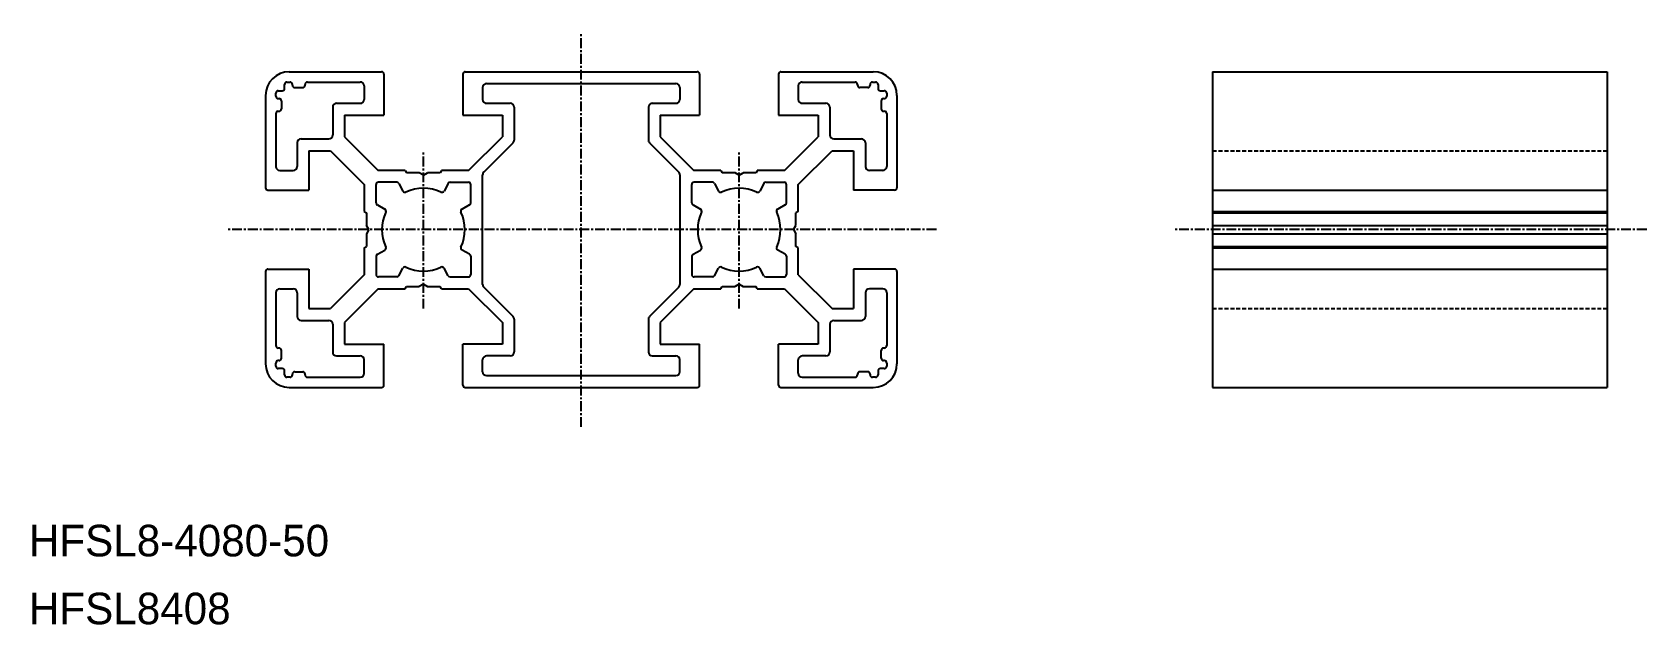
# Model space of a CAD drawing. Extents: x 0 to 205, y 0 to 75.
import ezdxf

# ---------------------------------------------------------------- set-up
doc = ezdxf.new("R2010")
doc.units = 0
doc.linetypes.add('CENTER', pattern=[2, 1.25, -0.25, 0.25, -0.25])
doc.linetypes.add('DASHED', pattern=[0.75, 0.5, -0.25])
doc.layers.get('0').update_dxf_attribs({"linetype": 'CONTINUOUS'})
doc.layers.add('CENTER', color=1, linetype='CENTER')

msp = doc.modelspace()

# ---------------------------------------------------------------- linework, layer by layer
at = {"color": 7, "linetype": 'CONTINUOUS'}
for p, q in [((33, 70), (44.7, 70)), ((45, 69.7), (45, 64.5)), ((55, 69.7), (55, 64.5)), ((55.3, 70), (84.7, 70)), ((85, 69.7), (85, 64.5)), ((95, 69.7), (95, 64.5)), ((95.3, 70), (107, 70)), ((150, 70), (200, 70)), ((150, 70), (150, 30)), ((200, 70), (200, 30)), ((31.6, 67.6), (32.1, 67.6)), ((32.4, 67.9), (32.4, 68.4)), ((32.7, 68.7), (33.1, 68.7)), ((33.4, 68.3), (33.4, 68.4)), ((33.7, 68), (34.7, 68)), ((35, 68.3), (35, 68.4)), ((35.3, 68.7), (42, 68.7)), ((42.5, 68.2), (42.5, 66.5)), ((57.5, 68), (57.5, 66.5)), ((58, 68.5), (82, 68.5)), ((82.5, 68), (82.5, 66.5)), ((97.5, 68.2), (97.5, 66.5)), ((98, 68.7), (104.7, 68.7)), ((105, 68.4), (105, 68.3)), ((106.3, 68), (105.3, 68)), ((106.6, 68.4), (106.6, 68.3)), ((106.9, 68.7), (107.3, 68.7)), ((107.6, 68.4), (107.6, 67.9)), ((107.9, 67.6), (108.4, 67.6)), ((30, 67), (30, 55.3)), ((31.3, 66.9), (31.3, 67.3)), ((31.6, 66.6), (31.7, 66.6)), ((32, 66.3), (32, 65.3)), ((38.5, 65.5), (38.5, 62)), ((39, 66), (42, 66)), ((58, 66), (61, 66)), ((61.5, 65.5), (61.5, 61.35)), ((78.5, 65.5), (78.5, 61.35)), ((79, 66), (82, 66)), ((98, 66), (101, 66)), ((101.5, 65.5), (101.5, 62)), ((108, 66.3), (108, 65.3)), ((108.3, 66.6), (108.4, 66.6)), ((108.7, 67.3), (108.7, 66.9)), ((110, 67), (110, 55.3)), ((31.3, 64.7), (31.3, 58)), ((31.6, 65), (31.7, 65)), ((40, 64.5), (40, 61.77)), ((40, 64.5), (45, 64.5)), ((55, 64.5), (60, 64.5)), ((60, 64.5), (60, 61.77)), ((80, 64.5), (80, 61.77)), ((80, 64.5), (85, 64.5)), ((95, 64.5), (100, 64.5)), ((100, 64.5), (100, 61.77)), ((108.3, 65), (108.4, 65)), ((108.7, 64.7), (108.7, 58)), ((34.5, 61.5), (38, 61.5)), ((40, 61.77), (44.27, 57.5)), ((55.73, 57.5), (60, 61.77)), ((80, 61.77), (84.27, 57.5)), ((95.73, 57.5), (100, 61.77)), ((102, 61.5), (105.5, 61.5)), ((34, 61), (34, 58)), ((35.5, 60), (38.23, 60)), ((35.5, 60), (35.5, 55)), ((38.23, 60), (42.5, 55.73)), ((57.65, 57.29), (61.35, 61)), ((78.65, 61), (82.35, 57.29)), ((97.5, 55.73), (101.77, 60)), ((101.77, 60), (104.5, 60)), ((104.5, 60), (104.5, 55)), ((106, 61), (106, 58)), ((31.8, 57.5), (33.5, 57.5)), ((47.7, 57.5), (44.27, 57.5)), ((47.7, 57.5), (47.86, 57.2)), ((52.3, 57.5), (52.14, 57.2)), ((55.73, 57.5), (52.3, 57.5)), ((87.7, 57.5), (84.27, 57.5)), ((87.7, 57.5), (87.86, 57.2)), ((92.3, 57.5), (92.14, 57.2)), ((95.73, 57.5), (92.3, 57.5)), ((108.2, 57.5), (106.5, 57.5)), ((42.5, 55.73), (42.5, 52.3)), ((44, 53.38), (44, 55.7)), ((46.62, 56), (44.3, 56)), ((46.88, 55.84), (47.39, 54.89)), ((49.48, 57.2), (47.86, 57.2)), ((50, 56.9), (49.48, 57.2)), ((50, 56.9), (50.52, 57.2)), ((52.14, 57.2), (50.52, 57.2)), ((53.12, 55.84), (52.61, 54.89)), ((53.38, 56), (55.7, 56)), ((56, 53.38), (56, 55.7)), ((57.5, 43.06), (57.5, 56.94)), ((82.5, 56.94), (82.5, 43.06)), ((84, 53.38), (84, 55.7)), ((86.62, 56), (84.3, 56)), ((86.88, 55.84), (87.39, 54.89)), ((89.48, 57.2), (87.86, 57.2)), ((90, 56.9), (89.48, 57.2)), ((90, 56.9), (90.52, 57.2)), ((92.14, 57.2), (90.52, 57.2)), ((93.12, 55.84), (92.61, 54.89)), ((93.38, 56), (95.7, 56)), ((96, 53.38), (96, 55.7)), ((97.5, 52.3), (97.5, 55.73)), ((30.3, 55), (35.5, 55)), ((109.7, 55), (104.5, 55)), ((150, 55), (200, 55)), ((42.5, 52.3), (42.8, 52.14)), ((42.8, 52.14), (42.8, 50.52)), ((44.16, 53.12), (45.11, 52.61)), ((55.84, 53.12), (54.89, 52.61)), ((84.16, 53.12), (85.11, 52.61)), ((95.84, 53.12), (94.89, 52.61)), ((97.5, 52.3), (97.2, 52.14)), ((97.2, 50.52), (97.2, 52.14)), ((150, 52.3), (200, 52.3)), ((150, 52.14), (200, 52.14)), ((43.1, 50), (42.8, 50.52)), ((43.1, 50), (42.8, 49.48)), ((42.8, 49.48), (42.8, 47.86)), ((96.9, 50), (97.2, 50.52)), ((96.9, 50), (97.2, 49.48)), ((97.2, 47.86), (97.2, 49.48)), ((150, 50.52), (200, 50.52)), ((150, 49.48), (200, 49.48)), ((42.5, 47.7), (42.8, 47.86)), ((42.5, 47.7), (42.5, 44.27)), ((44.16, 46.88), (45.11, 47.39)), ((55.84, 46.88), (54.89, 47.39)), ((84.16, 46.88), (85.11, 47.39)), ((95.84, 46.88), (94.89, 47.39)), ((97.5, 47.7), (97.2, 47.86)), ((97.5, 44.27), (97.5, 47.7)), ((150, 47.86), (200, 47.86)), ((150, 47.7), (200, 47.7)), ((44, 46.62), (44, 44.3)), ((46.88, 44.16), (47.39, 45.11)), ((53.12, 44.16), (52.61, 45.11)), ((56, 46.62), (56, 44.3)), ((84, 46.62), (84, 44.3)), ((86.88, 44.16), (87.39, 45.11)), ((93.12, 44.16), (92.61, 45.11)), ((96, 46.62), (96, 44.3)), ((30, 44.7), (30, 33)), ((30.3, 45), (35.5, 45)), ((35.5, 45), (35.5, 40)), ((42.5, 44.27), (38.23, 40)), ((46.62, 44), (44.3, 44)), ((50, 43.1), (49.48, 42.8)), ((50, 43.1), (50.52, 42.8)), ((53.38, 44), (55.7, 44)), ((86.62, 44), (84.3, 44)), ((90, 43.1), (89.48, 42.8)), ((90, 43.1), (90.52, 42.8)), ((93.38, 44), (95.7, 44)), ((97.5, 44.27), (101.77, 40)), ((109.7, 45), (104.5, 45)), ((104.5, 45), (104.5, 40)), ((110, 44.7), (110, 33)), ((150, 45), (200, 45)), ((31.3, 42), (31.3, 35.3)), ((31.8, 42.5), (33.5, 42.5)), ((34, 42), (34, 39)), ((44.27, 42.5), (40, 38.23)), ((44.27, 42.5), (47.7, 42.5)), ((47.7, 42.5), (47.86, 42.8)), ((47.86, 42.8), (49.48, 42.8)), ((50.52, 42.8), (52.14, 42.8)), ((52.3, 42.5), (52.14, 42.8)), ((52.3, 42.5), (55.73, 42.5)), ((55.73, 42.5), (60, 38.23)), ((57.65, 42.71), (61.35, 39)), ((82.35, 42.71), (78.65, 39)), ((84.27, 42.5), (80, 38.23)), ((84.27, 42.5), (87.7, 42.5)), ((87.7, 42.5), (87.86, 42.8)), ((87.86, 42.8), (89.48, 42.8)), ((90.52, 42.8), (92.14, 42.8)), ((92.3, 42.5), (92.14, 42.8)), ((92.3, 42.5), (95.73, 42.5)), ((95.73, 42.5), (100, 38.23)), ((106, 42), (106, 39)), ((108.2, 42.5), (106.5, 42.5)), ((108.7, 42), (108.7, 35.3)), ((35.5, 40), (38.23, 40)), ((101.77, 40), (104.5, 40)), ((34.5, 38.5), (38, 38.5)), ((38.5, 38), (38.5, 34.5)), ((40, 38.23), (40, 35.5)), ((60, 38.23), (60, 35.5)), ((61.5, 38.65), (61.5, 34.5)), ((78.5, 38.65), (78.5, 34.5)), ((80, 38.23), (80, 35.5)), ((100, 38.23), (100, 35.5)), ((101.5, 38), (101.5, 34.5)), ((102, 38.5), (105.5, 38.5)), ((31.7, 35), (31.6, 35)), ((40, 35.5), (45, 35.5)), ((45, 30.3), (45, 35.5)), ((60, 35.5), (55, 35.5)), ((55, 30.3), (55, 35.5)), ((60, 35.5), (55, 35.5)), ((80, 35.5), (85, 35.5)), ((85, 30.3), (85, 35.5)), ((100, 35.5), (95, 35.5)), ((95, 30.3), (95, 35.5)), ((100, 35.5), (95, 35.5)), ((108.4, 35), (108.3, 35)), ((31.3, 32.7), (31.3, 33.1)), ((31.7, 33.4), (31.6, 33.4)), ((32, 33.7), (32, 34.7)), ((39, 34), (42, 34)), ((42.5, 31.8), (42.5, 33.5)), ((57.5, 32), (57.5, 33.5)), ((61, 34), (58, 34)), ((79, 34), (82, 34)), ((82.5, 32), (82.5, 33.5)), ((97.5, 31.8), (97.5, 33.5)), ((101, 34), (98, 34)), ((108, 33.7), (108, 34.7)), ((108.4, 33.4), (108.3, 33.4)), ((108.7, 33.1), (108.7, 32.7)), ((32.1, 32.4), (31.6, 32.4)), ((32.4, 31.6), (32.4, 32.1)), ((33.1, 31.3), (32.7, 31.3)), ((33.4, 31.6), (33.4, 31.7)), ((33.7, 32), (34.7, 32)), ((35, 31.6), (35, 31.7)), ((35.3, 31.3), (42, 31.3)), ((58, 31.5), (82, 31.5)), ((98, 31.3), (104.7, 31.3)), ((105, 31.7), (105, 31.6)), ((106.3, 32), (105.3, 32)), ((106.6, 31.7), (106.6, 31.6)), ((107.3, 31.3), (106.9, 31.3)), ((107.6, 32.1), (107.6, 31.6)), ((108.4, 32.4), (107.9, 32.4)), ((33, 30), (44.7, 30)), ((55.3, 30), (84.7, 30)), ((95.3, 30), (107, 30)), ((150, 30), (200, 30))]:
    msp.add_line(p, q, dxfattribs=at)
at = {"color": 3, "linetype": 'DASHED'}
for p, q in [((150, 60), (200, 60)), ((150, 40), (200, 40))]:
    msp.add_line(p, q, dxfattribs=at)
at = {"color": 7, "linetype": 'CONTINUOUS'}
for centre, radius, start, end in [((33, 67), 3, 90, 180), ((44.7, 69.7), 0.3, 0, 90), ((55.3, 69.7), 0.3, 90, 180), ((84.7, 69.7), 0.3, 0, 90), ((95.3, 69.7), 0.3, 90, 180), ((107, 67), 3, 0, 90), ((31.6, 67.3), 0.3, 90, 180), ((32.1, 67.9), 0.3, 270, 0), ((32.7, 68.4), 0.3, 90, 180), ((33.1, 68.4), 0.3, 0, 90), ((33.7, 68.3), 0.3, 180, 270), ((34.7, 68.3), 0.3, 270, 0), ((35.3, 68.4), 0.3, 90, 180), ((42, 68.2), 0.5, 0, 90), ((58, 68), 0.5, 90, 180), ((82, 68), 0.5, 0, 90), ((98, 68.2), 0.5, 90, 180), ((104.7, 68.4), 0.3, 0, 90), ((105.3, 68.3), 0.3, 180, 270), ((106.3, 68.3), 0.3, 270, 0), ((106.9, 68.4), 0.3, 90, 180), ((107.3, 68.4), 0.3, 0, 90), ((107.9, 67.9), 0.3, 180, 270), ((108.4, 67.3), 0.3, 0, 90), ((31.6, 66.9), 0.3, 180, 270), ((31.7, 66.3), 0.3, 0, 90), ((39, 65.5), 0.5, 90, 180), ((42, 66.5), 0.5, 270, 0), ((58, 66.5), 0.5, 180, 270), ((61, 65.5), 0.5, 0, 90), ((79, 65.5), 0.5, 90, 180), ((82, 66.5), 0.5, 270, 0), ((98, 66.5), 0.5, 180, 270), ((101, 65.5), 0.5, 0, 90), ((108.3, 66.3), 0.3, 90, 180), ((108.4, 66.9), 0.3, 270, 0), ((31.6, 64.7), 0.3, 90, 180), ((31.7, 65.3), 0.3, 270, 0), ((108.3, 65.3), 0.3, 180, 270), ((108.4, 64.7), 0.3, 0, 90), ((34.5, 61), 0.5, 90, 180), ((38, 62), 0.5, 270, 0), ((102, 62), 0.5, 180, 270), ((105.5, 61), 0.5, 0, 90), ((61, 61.35), 0.5, 315, 0), ((79, 61.35), 0.5, 180, 225), ((31.8, 58), 0.5, 180, 270), ((33.5, 58), 0.5, 270, 0), ((58, 56.94), 0.5, 135, 180), ((82, 56.94), 0.5, 0, 45), ((106.5, 58), 0.5, 180, 270), ((108.2, 58), 0.5, 270, 0), ((30.3, 55.3), 0.3, 180, 270), ((44.3, 55.7), 0.3, 90, 180), ((46.62, 55.7), 0.3, 28.0725, 90), ((50, 50), 5.25, 65.0261, 114.9739), ((53.38, 55.7), 0.3, 90, 151.9275), ((55.7, 55.7), 0.3, 0, 90), ((84.3, 55.7), 0.3, 90, 180), ((86.62, 55.7), 0.3, 28.0725, 90), ((90, 50), 5.25, 65.0261, 114.9739), ((93.38, 55.7), 0.3, 90, 151.9275), ((95.7, 55.7), 0.3, 0, 90), ((109.7, 55.3), 0.3, 270, 0), ((44.3, 53.38), 0.3, 180, 241.9275), ((47.66, 55.03), 0.3, 208.0725, 294.9739), ((52.34, 55.03), 0.3, 245.0261, 331.9275), ((55.7, 53.38), 0.3, 298.0725, 0), ((84.3, 53.38), 0.3, 180, 241.9275), ((87.66, 55.03), 0.3, 208.0725, 294.9739), ((92.34, 55.03), 0.3, 245.0261, 331.9275), ((95.7, 53.38), 0.3, 298.0725, 0), ((50, 50), 5.25, 155.0261, 204.9739), ((44.97, 52.34), 0.3, 335.0261, 61.9275), ((55.03, 52.34), 0.3, 118.0725, 204.9739), ((50, 50), 5.25, 335.0261, 24.9739), ((90, 50), 5.25, 155.0261, 204.9739), ((84.97, 52.34), 0.3, 335.0261, 61.9275), ((95.03, 52.34), 0.3, 118.0725, 204.9739), ((90, 50), 5.25, 335.0261, 24.9739), ((44.97, 47.66), 0.3, 298.0725, 24.9739), ((55.03, 47.66), 0.3, 155.0261, 241.9275), ((84.97, 47.66), 0.3, 298.0725, 24.9739), ((95.03, 47.66), 0.3, 155.0261, 241.9275), ((44.3, 46.62), 0.3, 118.0725, 180), ((47.66, 44.97), 0.3, 65.0261, 151.9275), ((50, 50), 5.25, 245.0261, 294.9739), ((52.34, 44.97), 0.3, 28.0725, 114.9739), ((55.7, 46.62), 0.3, 0, 61.9275), ((84.3, 46.62), 0.3, 118.0725, 180), ((87.66, 44.97), 0.3, 65.0261, 151.9275), ((90, 50), 5.25, 245.0261, 294.9739), ((92.34, 44.97), 0.3, 28.0725, 114.9739), ((95.7, 46.62), 0.3, 0, 61.9275), ((30.3, 44.7), 0.3, 90, 180), ((44.3, 44.3), 0.3, 180, 270), ((46.62, 44.3), 0.3, 270, 331.9275), ((53.38, 44.3), 0.3, 208.0725, 270), ((55.7, 44.3), 0.3, 270, 0), ((58, 43.06), 0.5, 180, 225), ((82, 43.06), 0.5, 315, 0), ((84.3, 44.3), 0.3, 180, 270), ((86.62, 44.3), 0.3, 270, 331.9275), ((93.38, 44.3), 0.3, 208.0725, 270), ((95.7, 44.3), 0.3, 270, 0), ((109.7, 44.7), 0.3, 0, 90), ((31.8, 42), 0.5, 90, 180), ((33.5, 42), 0.5, 0, 90), ((106.5, 42), 0.5, 90, 180), ((108.2, 42), 0.5, 0, 90), ((34.5, 39), 0.5, 180, 270), ((61, 38.65), 0.5, 0, 45), ((79, 38.65), 0.5, 135, 180), ((105.5, 39), 0.5, 270, 0), ((38, 38), 0.5, 0, 90), ((102, 38), 0.5, 90, 180), ((31.6, 35.3), 0.3, 180, 270), ((31.7, 34.7), 0.3, 0, 90), ((108.3, 34.7), 0.3, 90, 180), ((108.4, 35.3), 0.3, 270, 0), ((33, 33), 3, 180, 270), ((31.6, 33.1), 0.3, 90, 180), ((31.7, 33.7), 0.3, 270, 0), ((39, 34.5), 0.5, 180, 270), ((42, 33.5), 0.5, 0, 90), ((58, 33.5), 0.5, 90, 180), ((61, 34.5), 0.5, 270, 0), ((79, 34.5), 0.5, 180, 270), ((82, 33.5), 0.5, 0, 90), ((98, 33.5), 0.5, 90, 180), ((101, 34.5), 0.5, 270, 0), ((107, 33), 3, 270, 0), ((108.3, 33.7), 0.3, 180, 270), ((108.4, 33.1), 0.3, 360, 90), ((31.6, 32.7), 0.3, 180, 270), ((32.1, 32.1), 0.3, 0, 90), ((32.7, 31.6), 0.3, 180, 270), ((33.1, 31.6), 0.3, 270, 0), ((33.7, 31.7), 0.3, 90, 180), ((34.7, 31.7), 0.3, 0, 90), ((35.3, 31.6), 0.3, 180, 270), ((42, 31.8), 0.5, 270, 0), ((58, 32), 0.5, 180, 270), ((82, 32), 0.5, 270, 0), ((98, 31.8), 0.5, 180, 270), ((104.7, 31.6), 0.3, 270, 0), ((105.3, 31.7), 0.3, 90, 180), ((106.3, 31.7), 0.3, 0, 90), ((106.9, 31.6), 0.3, 180, 270), ((107.3, 31.6), 0.3, 270, 0), ((107.9, 32.1), 0.3, 90, 180), ((108.4, 32.7), 0.3, 270, 360), ((44.7, 30.3), 0.3, 270, 0), ((55.3, 30.3), 0.3, 180, 270), ((84.7, 30.3), 0.3, 270, 0), ((95.3, 30.3), 0.3, 180, 270)]:
    msp.add_arc(centre, radius, start, end, dxfattribs=at)
at = {"layer": 'CENTER', "color": 1, "linetype": 'CENTER'}
for p, q in [((70, 25), (70, 75)), ((50, 40), (50, 60)), ((90, 40), (90, 60)), ((115, 50), (25, 50)), ((205, 50), (145, 50))]:
    msp.add_line(p, q, dxfattribs=at)

# ---------------------------------------------------------------- texts
at = {"color": 7, "linetype": 'CONTINUOUS'}
for s, p in [('HFSL8-4080-50', (0, 8.6)), ('HFSL8408', (0, 0))]:
    msp.add_text(s, height=4, dxfattribs=at).set_placement(p)

doc.saveas('drawing.dxf')
